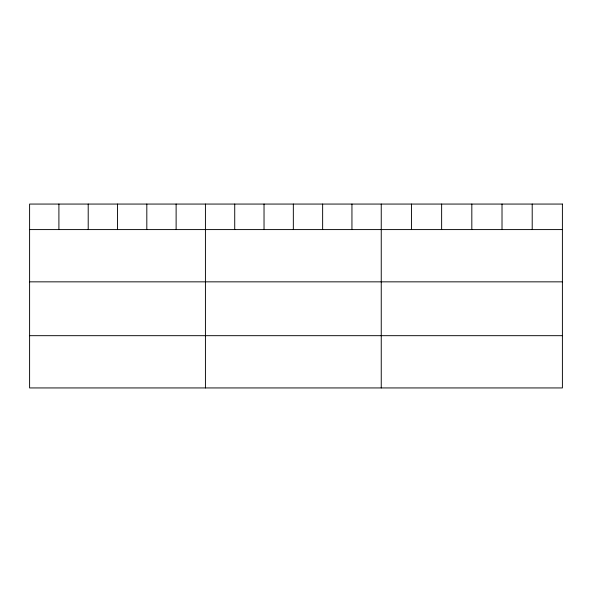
<?xml version="1.0" encoding="UTF-8"?>
<svg xmlns="http://www.w3.org/2000/svg" width="592" height="592" viewBox="0 0 592 592"><rect width="100%" height="100%" fill="white"/><g stroke="black" fill="none" stroke-linecap="round" stroke-linejoin="round"><path stroke-width="0.89" d="M29.6 229.585L562.4 229.585M29.6 281.844L562.4 281.844M29.6 335.679L562.4 335.679M532.208 204.062L532.208 229.585M502.016 204.062L502.016 229.585M471.824 204.062L471.824 229.585M441.632 204.062L441.632 229.585M411.44 204.062L411.44 229.585M381.248 204.062L381.248 387.938M351.944 204.062L351.944 229.585M322.64 204.062L322.64 229.585M293.336 204.062L293.336 229.585M264.032 204.062L264.032 229.585M234.728 204.062L234.728 229.585M205.424 204.062L205.424 387.938M176.12 204.062L176.12 229.585M146.816 204.062L146.816 229.585M117.512 204.062L117.512 229.585M88.208 204.062L88.208 229.585M58.904 204.062L58.904 229.585M562.4 204.062L29.6 204.062L29.6 387.938L562.4 387.938L562.4 204.062"/></g></svg>
